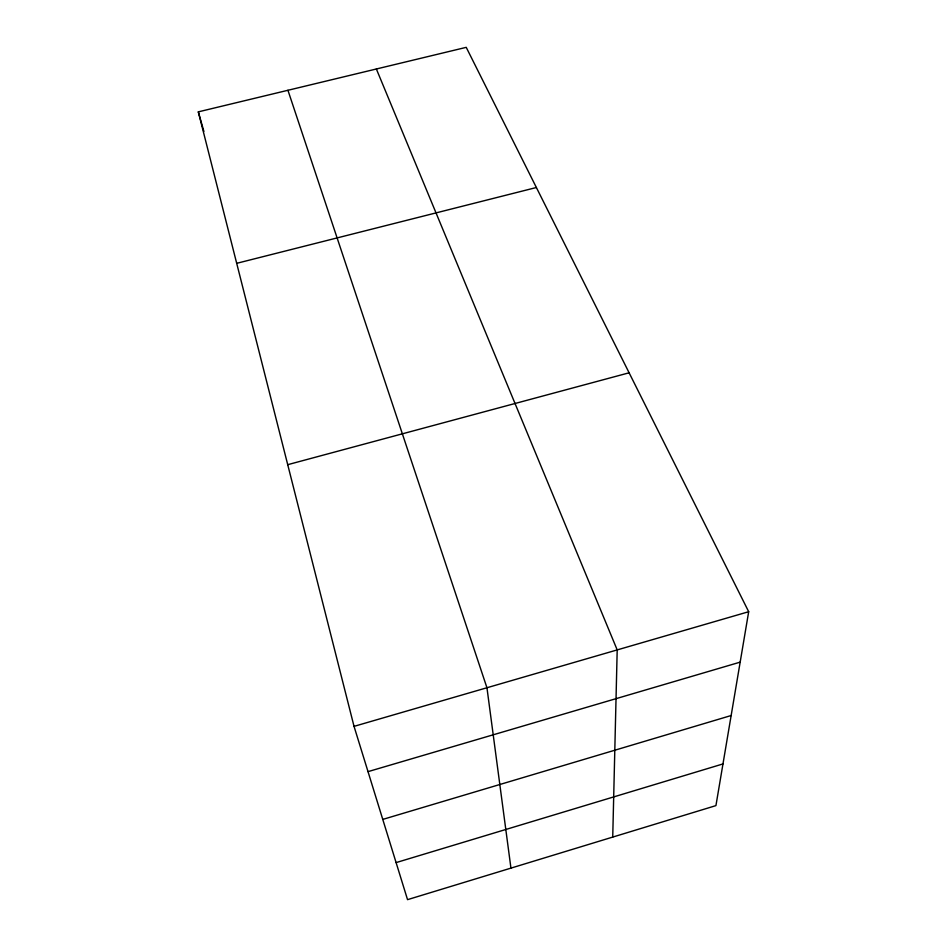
<?xml version="1.0" encoding="UTF-8"?>
<svg xmlns="http://www.w3.org/2000/svg" width="947" height="947" viewBox="0 0 947 947"><rect width="100%" height="100%" fill="white"/><g stroke="black" fill="none" stroke-linecap="round" stroke-linejoin="round"><path stroke-width="1.42" d="M612.733 837.077L617.195 649.914L376.361 68.989M748.686 611.715L715.932 805.613L407.541 899.65L354.036 726.361L198.314 111.864L466.232 47.35L748.686 611.715L354.036 726.361M396.106 862.599L722.975 763.933M382.766 819.415L731.155 715.53M368.016 771.639L740.175 662.142M287.722 464.681L629.104 372.798M236.691 263.325L536.381 187.518M287.935 90.285L486.947 687.747L510.942 868.115M198.314 111.864L203.901 131.479"/></g></svg>
